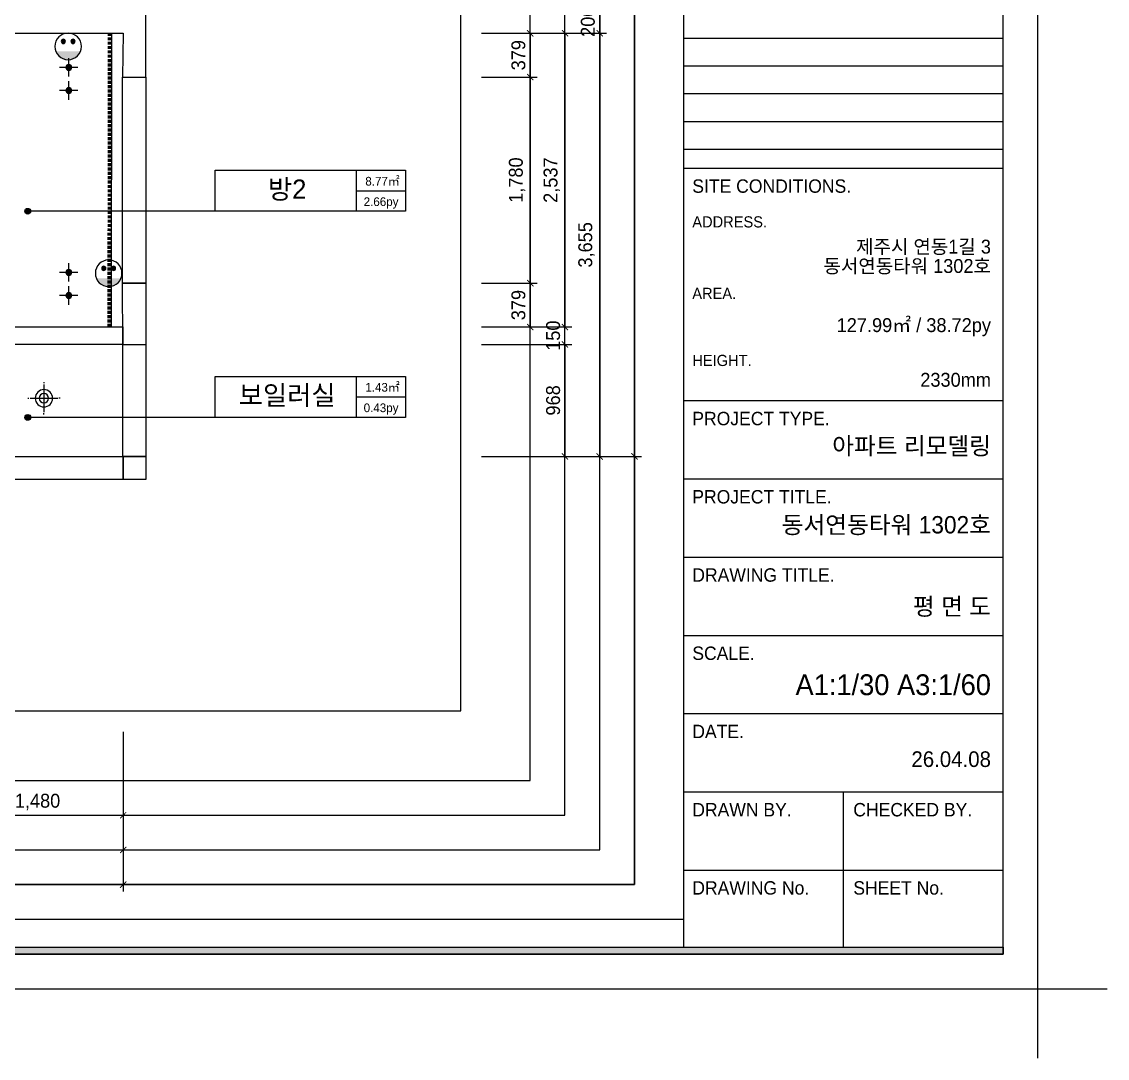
# Model space of a CAD drawing. Header units: millimetres. Extents: x 744 to 27144, y 914 to 19934.
# Drawn here: x 17764 to 27144, y 914 to 9868 of the extents above; entities that cross this region are included whole.
import ezdxf
from ezdxf.enums import TextEntityAlignment as Align

# ---------------------------------------------------------------- set-up
doc = ezdxf.new("R2010")
doc.units = ezdxf.units.MM
doc.header["$LTSCALE"] = 10
doc.linetypes.add('HIDDEN', pattern=[0.375, 0.25, -0.125])
for name, color, linetype in [('0-ELC TEXT', 7, 'Continuous'), ('03-TEXT', 3, 'Continuous'), ('CEIL-DOOR', 6, 'Continuous'), ('FORM(YOURNAME)-1', 1, 'Continuous'), ('FORM(YOURNAME)-11', 1, 'Continuous'), ('HAT', 5, 'Continuous'), ('RC-LIGHT', 7, 'Continuous'), ('U-LANP', 6, 'Continuous'), ('가구', 6, 'Continuous'), ('설비', 140, 'Continuous'), ('외부벽체선', 2, 'Continuous'), ('창호', 4, 'Continuous'), ('치수선', 5, 'Continuous')]:
    doc.layers.add(name, color=color, linetype=linetype)
doc.styles.add('YOURNAME', font='Dotum.ttf')
doc.styles.add('차영규', font='조선일보명조.ttf')
doc.dimstyles.new('YOURNAME-60', dxfattribs={"dimscale": 60, "dimtxt": 2, "dimasz": 0.9, "dimexe": 1, "dimexo": 3, "dimgap": 0.7, "dimtad": 1, "dimdec": 0, "dimzin": 0, "dimdsep": 46, "dimlunit": 6, "dimtxsty": 'YOURNAME', "dimblk": 'ARCHTICK', "dimcen": 0, "dimclrd": 1, "dimclre": 1, "dimclrt": 7, "dimadec": 0, "dimazin": 0, "dimtfac": 1, "dimtdec": 0, "dimtix": 1, "dimtmove": 2, "dimatfit": 3, "dimldrblk": 'ARCHTICK', "dimfxl": 1, "dimtolj": 1, "dimtzin": 0, "dimarcsym": 0})

# ---------------------------------------------------------------- blocks, each defined once
blk = doc.blocks.new('FORM-ELEVATION')
at = {"layer": 'FORM(YOURNAME)-11'}
h = blk.add_hatch(color=256, dxfattribs=at)
h.dxf.hatch_style = 1
h.paths.add_polyline_path([(-10309, 35708), (71691, 35708), (71691, 35508), (-10309, 35508)])
h.paths.add_polyline_path([(-10309, -21492), (71691, -21492), (71691, -21692), (-10309, -21692)])
at = {"layer": 'Defpoints', "color": 158}
for p, q in [((62481, 35508), (62481, -21492)), ((62481, 4686), (71691, 4686)), ((62481, 3886), (71691, 3886)), ((62481, 3086), (71691, 3086)), ((62481, 2286), (71691, 2286)), ((62481, 1486), (71691, 1486)), ((62481, -20692), (-10309, -20692))]:
    blk.add_line(p, q, dxfattribs=at)
for points in [[(-10309, -21692), (71691, -21692), (71691, 35708), (-10309, 35708)], [(-8309, 33708), (61071, 33708), (61071, -19692), (-8309, -19692)]]:
    blk.add_lwpolyline(points, close=True, dxfattribs=at)
at = {"layer": 'Defpoints', "color": 1}
blk.add_lwpolyline([(72691, -24692), (72691, -22692), (74691, -22692)], dxfattribs=at)
at = {"layer": 'FORM(YOURNAME)-11', "color": 14}
for p, q in [((62481, 937), (71691, 937)), ((62481, -5756), (71691, -5756)), ((62481, -8009), (71691, -8009)), ((62481, -10261), (71691, -10261)), ((62481, -12514), (71691, -12514)), ((62481, -14766), (71691, -14766)), ((62481, -17019), (71691, -17019)), ((67086, -17019), (67086, -21492)), ((62481, -19271), (71691, -19271))]:
    blk.add_line(p, q, dxfattribs=at)
at = {"layer": 'FORM(YOURNAME)-11', "color": 250}
blk.add_lwpolyline([(-11309, -22692), (72691, -22692), (72691, 36708), (-11309, 36708)], close=True, dxfattribs=at)
at = {"layer": 'FORM(YOURNAME)-11'}
blk.add_lwpolyline([(-10309, -21492), (71691, -21492), (71691, -21692), (-10309, -21692)], close=True, dxfattribs=at)
at = {"layer": 'FORM(YOURNAME)-11', "color": 14, "style": 'YOURNAME'}
for s, height, p in [('SITE CONDITIONS.', 386.14, (62739, 422)), ('PROJECT TYPE.', 386.14, (62739, -6271)), ('PROJECT TITLE.', 386.14, (62739, -8524)), ('DRAWING TITLE.', 386.14, (62739, -10776)), ('SCALE.', 386.1, (62739, -13029)), ('DATE.', 386.1, (62739, -15281)), ('DRAWN BY.', 386.1, (62739, -17534)), ('CHECKED BY.', 386.14, (67376, -17534)), ('DRAWING No.', 386.14, (62739, -19786)), ('SHEET No.', 386.1, (67376, -19786))]:
    blk.add_text(s, height=height, dxfattribs=at).set_placement(p, align=Align.MIDDLE_LEFT)
at = {"layer": 'FORM(YOURNAME)-11', "color": 251, "style": 'YOURNAME'}
for s, p in [('ADDRESS.', (62739, -608)), ('AREA.', (62739, -2667)), ('HEIGHT.', (62739, -4598))]:
    blk.add_text(s, height=321.8, dxfattribs=at).set_placement(p, align=Align.MIDDLE_LEFT)
at = {"layer": 'FORM(YOURNAME)-11', "color": 3, "style": 'YOURNAME'}
for tag, height, p in [('1', 451, (71041, -1219)), ('2', 451, (71041, -1863)), ('3', 451, (71041, -3150)), ('4', 451, (71041, -5081)), ('5', 515, (71041, -7398)), ('6', 515, (71041, -9650)), ('7', 515, (71041, -11903)), ('8', 515, (71041, -14155)), ('9', 515, (71041, -16408)), ('10', 515, (66791, -18596)), ('11', 515, (71041, -18660)), ('12', 515, (66791, -20848)), ('13', 515, (71041, -20848))]:
    blk.add_attdef(tag, text='', height=height, dxfattribs=at).set_placement(p, align=Align.MIDDLE_RIGHT)
blk = doc.blocks.new('BUDDDD')
at = {"layer": '외부벽체선'}
for p, q in [((18635.8, 7609.6), (18835.8, 7609.6)), ((18637.2, 7081.1), (18635.8, 7609.6)), ((18835.8, 7609.6), (18835.8, 7081.1)), ((18637.2, 7081.1), (18835.8, 7081.1)), ((18640.4, 5913.1), (18639.8, 6113.1)), ((18639.8, 6113.1), (18835.8, 6113.1)), ((18835.8, 6113.1), (18835.8, 5913.1)), ((18835.8, 5913.1), (18640.4, 5913.1))]:
    blk.add_line(p, q, dxfattribs=at)
blk.add_lwpolyline([(16890.4, 13555.1), (16890.4, 13325.1), (18540.4, 13325.1), (18536.4, 9968.1), (15521.4, 9968.1), (15521.4, 9768.1), (18640.4, 9768.1), (18635.8, 9389.6), (18835.8, 9389.6), (18835.8, 13488.1)], dxfattribs=at)
at = {"layer": '창호'}
for points in [[(18635.8, 9389.6), (18835.8, 9389.6), (18835.8, 7609.6), (18635.8, 7609.6)], [(17270.4, 7231.1), (18636.8, 7231.1), (18637.2, 7081.1), (17270.4, 7081.1)], [(18637.2, 7081.1), (18835.8, 7081.1), (18835.8, 6113.1), (18637.2, 6113.1)], [(17160.4, 6113.1), (18640.4, 6113.1), (18640.4, 5913.1), (17160.4, 5913.1)]]:
    blk.add_lwpolyline(points, close=True, dxfattribs=at)
blk = doc.blocks.new('_ArchTick')
at = {"color": 0, "linetype": 'ByBlock', "const_width": 0.15}
blk.add_lwpolyline([(-0.5, -0.5), (0.5, 0.5)], dxfattribs=at)
blk = doc.blocks.new('*D18')
at = {"layer": 'Defpoints', "color": 0, "transparency": 16777216}
for p in [(21558.1, 9768.1), (21558.1, 6113.1), (22758.1, 6113.1)]:
    blk.add_point(p, dxfattribs=at)
at = {"layer": '치수선', "color": 1, "lineweight": -2, "transparency": 16777216}
for p, q in [((21738.1, 9768.1), (22818.1, 9768.1)), ((22758.1, 9768.1), (22758.1, 6113.1)), ((21738.1, 6113.1), (22818.1, 6113.1))]:
    blk.add_line(p, q, dxfattribs=at)
at = {"layer": '치수선', "color": 1, "lineweight": -2, "transparency": 16777216, "xscale": 54, "yscale": 54, "zscale": 54}
for p, rotation in [((22758.1, 9768.1), 90), ((22758.1, 6113.1), 270)]:
    blk.add_blockref('_ArchTick', p, dxfattribs=dict(at, rotation=rotation))
at = {"layer": '치수선', "color": 7, "transparency": 16777216, "insert": (22644.4, 7940.6), "char_height": 120, "attachment_point": 5, "rotation": 90, "style": 'YOURNAME'}
blk.add_mtext('\\A1;3,655', dxfattribs=at)
blk = doc.blocks.new('*D19')
at = {"layer": 'Defpoints', "color": 0, "transparency": 16777216}
for p in [(21558.1, 9768.1), (21558.1, 7231.1), (22458.1, 7231.1)]:
    blk.add_point(p, dxfattribs=at)
at = {"layer": '치수선', "color": 1, "lineweight": -2, "transparency": 16777216}
for p, q in [((21738.1, 9768.1), (22518.1, 9768.1)), ((22458.1, 9768.1), (22458.1, 7231.1)), ((21738.1, 7231.1), (22518.1, 7231.1))]:
    blk.add_line(p, q, dxfattribs=at)
at = {"layer": '치수선', "color": 1, "lineweight": -2, "transparency": 16777216, "xscale": 54, "yscale": 54, "zscale": 54}
for p, rotation in [((22458.1, 9768.1), 90), ((22458.1, 7231.1), 270)]:
    blk.add_blockref('_ArchTick', p, dxfattribs=dict(at, rotation=rotation))
at = {"layer": '치수선', "color": 7, "transparency": 16777216, "insert": (22344.4, 8499.6), "char_height": 120, "attachment_point": 5, "rotation": 90, "style": 'YOURNAME'}
blk.add_mtext('\\A1;2,537', dxfattribs=at)
blk = doc.blocks.new('*D20')
at = {"layer": 'Defpoints', "color": 0, "transparency": 16777216}
for p in [(21558.1, 7081.1), (21558.1, 6113.1), (22458.1, 6113.1)]:
    blk.add_point(p, dxfattribs=at)
at = {"layer": '치수선', "color": 1, "lineweight": -2, "transparency": 16777216}
for p, q in [((21738.1, 7081.1), (22518.1, 7081.1)), ((22458.1, 7081.1), (22458.1, 6113.1)), ((21738.1, 6113.1), (22518.1, 6113.1))]:
    blk.add_line(p, q, dxfattribs=at)
at = {"layer": '치수선', "color": 1, "lineweight": -2, "transparency": 16777216, "xscale": 54, "yscale": 54, "zscale": 54}
for p, rotation in [((22458.1, 7081.1), 90), ((22458.1, 6113.1), 270)]:
    blk.add_blockref('_ArchTick', p, dxfattribs=dict(at, rotation=rotation))
at = {"layer": '치수선', "color": 7, "transparency": 16777216, "insert": (22356, 6597.1), "char_height": 120, "attachment_point": 5, "rotation": 90, "style": 'YOURNAME'}
blk.add_mtext('\\A1;968', dxfattribs=at)
blk = doc.blocks.new('*D21')
at = {"layer": 'Defpoints', "color": 0, "transparency": 16777216}
for p in [(21558.1, 14735.1), (23058.1, 14735.1), (21558.1, 6113.1)]:
    blk.add_point(p, dxfattribs=at)
at = {"layer": '치수선', "color": 1, "lineweight": -2, "transparency": 16777216}
for p, q in [((21738.1, 14735.1), (23118.1, 14735.1)), ((23058.1, 6113.1), (23058.1, 14735.1)), ((21738.1, 6113.1), (23118.1, 6113.1))]:
    blk.add_line(p, q, dxfattribs=at)
at = {"layer": '치수선', "color": 1, "lineweight": -2, "transparency": 16777216, "xscale": 54, "yscale": 54, "zscale": 54}
for p, rotation in [((23058.1, 14735.1), 90), ((23058.1, 6113.1), 270)]:
    blk.add_blockref('_ArchTick', p, dxfattribs=dict(at, rotation=rotation))
at = {"layer": '치수선', "color": 7, "transparency": 16777216, "insert": (22944.4, 10424.1), "char_height": 120, "attachment_point": 5, "rotation": 90, "style": 'YOURNAME'}
blk.add_mtext('\\A1;8,622', dxfattribs=at)
blk = doc.blocks.new('*D23')
at = {"layer": 'Defpoints', "color": 0, "transparency": 16777216}
for p in [(21558.1, 9968.1), (21558.1, 9768.1), (22758.1, 9768.1)]:
    blk.add_point(p, dxfattribs=at)
at = {"layer": '치수선', "color": 1, "lineweight": -2, "transparency": 16777216}
for p, q in [((21738.1, 9968.1), (22818.1, 9968.1)), ((22758.1, 9968.1), (22758.1, 10022.1)), ((22758.1, 9968.1), (22758.1, 9768.1)), ((21738.1, 9768.1), (22818.1, 9768.1)), ((22758.1, 9768.1), (22758.1, 9714.1))]:
    blk.add_line(p, q, dxfattribs=at)
at = {"layer": '치수선', "color": 1, "lineweight": -2, "transparency": 16777216, "xscale": 54, "yscale": 54, "zscale": 54}
for p, rotation in [((22758.1, 9968.1), 270), ((22758.1, 9768.1), 90)]:
    blk.add_blockref('_ArchTick', p, dxfattribs=dict(at, rotation=rotation))
at = {"layer": '치수선', "color": 7, "transparency": 16777216, "insert": (22656, 9868.1), "char_height": 120, "attachment_point": 5, "rotation": 90, "style": 'YOURNAME'}
blk.add_mtext('\\A1;200', dxfattribs=at)
blk = doc.blocks.new('*D24')
at = {"layer": 'Defpoints', "color": 0, "transparency": 16777216}
for p in [(21558.1, 7231.1), (22458.1, 7231.1), (21558.1, 7081.1)]:
    blk.add_point(p, dxfattribs=at)
at = {"layer": '치수선', "color": 1, "lineweight": -2, "transparency": 16777216}
for p, q in [((21738.1, 7231.1), (22518.1, 7231.1)), ((22458.1, 7231.1), (22458.1, 7285.1)), ((22458.1, 7081.1), (22458.1, 7231.1)), ((21738.1, 7081.1), (22518.1, 7081.1)), ((22458.1, 7081.1), (22458.1, 7027.1))]:
    blk.add_line(p, q, dxfattribs=at)
at = {"layer": '치수선', "color": 1, "lineweight": -2, "transparency": 16777216, "xscale": 54, "yscale": 54, "zscale": 54}
for p, rotation in [((22458.1, 7231.1), 270), ((22458.1, 7081.1), 90)]:
    blk.add_blockref('_ArchTick', p, dxfattribs=dict(at, rotation=rotation))
at = {"layer": '치수선', "color": 7, "transparency": 16777216, "insert": (22356, 7156.1), "char_height": 120, "attachment_point": 5, "rotation": 90, "style": 'YOURNAME'}
blk.add_mtext('\\A1;150', dxfattribs=at)
blk = doc.blocks.new('*D28')
at = {"layer": 'Defpoints', "color": 0, "transparency": 16777216}
for p in [(6727.4, 3914.1), (18640.4, 3914.1), (18640.4, 2414.1)]:
    blk.add_point(p, dxfattribs=at)
at = {"layer": '치수선', "color": 1, "lineweight": -2, "transparency": 16777216}
for p, q in [((6727.4, 3734.1), (6727.4, 2354.1)), ((18640.4, 3734.1), (18640.4, 2354.1)), ((6727.4, 2414.1), (18640.4, 2414.1))]:
    blk.add_line(p, q, dxfattribs=at)
at = {"layer": '치수선', "color": 1, "lineweight": -2, "transparency": 16777216, "xscale": 54, "yscale": 54, "zscale": 54, "rotation": 180}
blk.add_blockref('_ArchTick', (6727.4, 2414.1), dxfattribs=at)
at = {"layer": '치수선', "color": 1, "lineweight": -2, "transparency": 16777216, "xscale": 54, "yscale": 54, "zscale": 54}
blk.add_blockref('_ArchTick', (18640.4, 2414.1), dxfattribs=at)
at = {"layer": '치수선', "color": 7, "transparency": 16777216, "insert": (12683.9, 2527.7), "char_height": 120, "attachment_point": 5, "style": 'YOURNAME'}
blk.add_mtext('\\A1;11,913', dxfattribs=at)
blk = doc.blocks.new('*D29')
at = {"layer": 'Defpoints', "color": 0, "transparency": 16777216}
for p in [(15721.4, 3914.1), (18640.4, 3914.1), (18640.4, 2714.1)]:
    blk.add_point(p, dxfattribs=at)
at = {"layer": '치수선', "color": 1, "lineweight": -2, "transparency": 16777216}
for p, q in [((15721.4, 3734.1), (15721.4, 2654.1)), ((18640.4, 3734.1), (18640.4, 2654.1)), ((15721.4, 2714.1), (18640.4, 2714.1))]:
    blk.add_line(p, q, dxfattribs=at)
at = {"layer": '치수선', "color": 1, "lineweight": -2, "transparency": 16777216, "xscale": 54, "yscale": 54, "zscale": 54, "rotation": 180}
blk.add_blockref('_ArchTick', (15721.4, 2714.1), dxfattribs=at)
at = {"layer": '치수선', "color": 1, "lineweight": -2, "transparency": 16777216, "xscale": 54, "yscale": 54, "zscale": 54}
blk.add_blockref('_ArchTick', (18640.4, 2714.1), dxfattribs=at)
at = {"layer": '치수선', "color": 7, "transparency": 16777216, "insert": (17180.9, 2827.7), "char_height": 120, "attachment_point": 5, "style": 'YOURNAME'}
blk.add_mtext('\\A1;2,919', dxfattribs=at)
blk = doc.blocks.new('*D30')
at = {"layer": 'Defpoints', "color": 0, "transparency": 16777216}
for p in [(17160.4, 3914.1), (18640.4, 3914.1), (18640.4, 3014.1)]:
    blk.add_point(p, dxfattribs=at)
at = {"layer": '치수선', "color": 1, "lineweight": -2, "transparency": 16777216}
for p, q in [((17160.4, 3734.1), (17160.4, 2954.1)), ((18640.4, 3734.1), (18640.4, 2954.1)), ((17160.4, 3014.1), (18640.4, 3014.1))]:
    blk.add_line(p, q, dxfattribs=at)
at = {"layer": '치수선', "color": 1, "lineweight": -2, "transparency": 16777216, "xscale": 54, "yscale": 54, "zscale": 54, "rotation": 180}
blk.add_blockref('_ArchTick', (17160.4, 3014.1), dxfattribs=at)
at = {"layer": '치수선', "color": 1, "lineweight": -2, "transparency": 16777216, "xscale": 54, "yscale": 54, "zscale": 54}
blk.add_blockref('_ArchTick', (18640.4, 3014.1), dxfattribs=at)
at = {"layer": '치수선', "color": 7, "transparency": 16777216, "insert": (17900.4, 3127.7), "char_height": 120, "attachment_point": 5, "style": 'YOURNAME'}
blk.add_mtext('\\A1;1,480', dxfattribs=at)
blk = doc.blocks.new('*D66')
at = {"layer": 'Defpoints', "color": 0, "transparency": 16777216}
for p in [(21558.1, 9389.6), (21558.1, 7609.6), (22158.1, 7609.6)]:
    blk.add_point(p, dxfattribs=at)
at = {"layer": '치수선', "color": 1, "lineweight": -2, "transparency": 16777216}
for p, q in [((21738.1, 9389.6), (22218.1, 9389.6)), ((22158.1, 9389.6), (22158.1, 7609.6)), ((21738.1, 7609.6), (22218.1, 7609.6))]:
    blk.add_line(p, q, dxfattribs=at)
at = {"layer": '치수선', "color": 1, "lineweight": -2, "transparency": 16777216, "xscale": 54, "yscale": 54, "zscale": 54}
for p, rotation in [((22158.1, 9389.6), 90), ((22158.1, 7609.6), 270)]:
    blk.add_blockref('_ArchTick', p, dxfattribs=dict(at, rotation=rotation))
at = {"layer": '치수선', "color": 7, "transparency": 16777216, "insert": (22044.4, 8499.6), "char_height": 120, "attachment_point": 5, "rotation": 90, "style": 'YOURNAME'}
blk.add_mtext('\\A1;1,780', dxfattribs=at)
blk = doc.blocks.new('*D67')
at = {"layer": 'Defpoints', "color": 0, "transparency": 16777216}
for p in [(21558.1, 9768.1), (21558.1, 9389.6), (22158.1, 9389.6)]:
    blk.add_point(p, dxfattribs=at)
at = {"layer": '치수선', "color": 1, "lineweight": -2, "transparency": 16777216}
for p, q in [((21738.1, 9768.1), (22218.1, 9768.1)), ((22158.1, 9768.1), (22158.1, 9389.6)), ((21738.1, 9389.6), (22218.1, 9389.6))]:
    blk.add_line(p, q, dxfattribs=at)
at = {"layer": '치수선', "color": 1, "lineweight": -2, "transparency": 16777216, "xscale": 54, "yscale": 54, "zscale": 54}
for p, rotation in [((22158.1, 9768.1), 90), ((22158.1, 9389.6), 270)]:
    blk.add_blockref('_ArchTick', p, dxfattribs=dict(at, rotation=rotation))
at = {"layer": '치수선', "color": 7, "transparency": 16777216, "insert": (22056, 9578.8), "char_height": 120, "attachment_point": 5, "rotation": 90, "style": 'YOURNAME'}
blk.add_mtext('\\A1;379', dxfattribs=at)
blk = doc.blocks.new('*D68')
at = {"layer": 'Defpoints', "color": 0, "transparency": 16777216}
for p in [(21558.1, 7609.6), (21558.1, 7231.1), (22158.1, 7231.1)]:
    blk.add_point(p, dxfattribs=at)
at = {"layer": '치수선', "color": 1, "lineweight": -2, "transparency": 16777216}
for p, q in [((21738.1, 7609.6), (22218.1, 7609.6)), ((22158.1, 7609.6), (22158.1, 7231.1)), ((21738.1, 7231.1), (22218.1, 7231.1))]:
    blk.add_line(p, q, dxfattribs=at)
at = {"layer": '치수선', "color": 1, "lineweight": -2, "transparency": 16777216, "xscale": 54, "yscale": 54, "zscale": 54}
for p, rotation in [((22158.1, 7609.6), 90), ((22158.1, 7231.1), 270)]:
    blk.add_blockref('_ArchTick', p, dxfattribs=dict(at, rotation=rotation))
at = {"layer": '치수선', "color": 7, "transparency": 16777216, "insert": (22056, 7420.3), "char_height": 120, "attachment_point": 5, "rotation": 90, "style": 'YOURNAME'}
blk.add_mtext('\\A1;379', dxfattribs=at)
blk = doc.blocks.new('ㅁㄴㅇㄹㅇㄴㄹ')
at = {"layer": '설비'}
h = blk.add_hatch(color=10, dxfattribs=at)
edge = h.paths.add_edge_path()
edge.add_line((22409.7, 5625.9), (22196.4, 5625.9))
edge.add_ellipse((22303, 5582.9), major_axis=(81.3, -81.3), ratio=1, start_angle=66.95778, end_angle=203.04222, ccw=False)
h = blk.add_hatch(color=10, dxfattribs=at)
edge = h.paths.add_edge_path()
edge.add_arc((22261, 5539.9), 18.3, 0, 360)
h = blk.add_hatch(color=10, dxfattribs=at)
edge = h.paths.add_edge_path()
edge.add_arc((22345, 5539.9), 18.3, 0, 360)
at = {"layer": '설비', "color": 10}
for centre, radius in [((22303, 5582.9), 115), ((22261, 5539.9), 18.3), ((22345, 5539.9), 18.3)]:
    blk.add_circle(centre, radius, dxfattribs=at)
blk = doc.blocks.new('1')
at = {"linetype": 'Continuous'}
h = blk.add_hatch(color=4, dxfattribs=at)
h.dxf.hatch_style = 1
edge = h.paths.add_edge_path()
edge.add_arc((11539653, -14273504), 37.5, 0, 360)
at = {"color": 1, "linetype": 'Continuous'}
for p, q in [((11539653, -14273637), (11539653, -14273370)), ((11539520, -14273504), (11539787, -14273504))]:
    blk.add_line(p, q, dxfattribs=at)
at = {"color": 4, "linetype": 'Continuous'}
for radius in [41.5, 37.5]:
    blk.add_circle((11539653, -14273504), radius, dxfattribs=at)
blk = doc.blocks.new('매입등')
at = {"layer": 'HAT', "color": 1}
for p, q in [((0, 140), (0, 130)), ((0, 120), (0, -120)), ((-140, 0), (-130, 0)), ((120, 0), (-120, 0)), ((140, 0), (130, 0)), ((-140, 0), (-130, 0)), ((0, -140), (0, -130))]:
    blk.add_line(p, q, dxfattribs=at)
blk.add_circle((0, 0), 40, dxfattribs=at)
at = {"layer": 'U-LANP'}
blk.add_circle((0, 0), 75, dxfattribs=at)
blk = doc.blocks.new('A$C59950440')
at = {"layer": 'CEIL-DOOR'}
blk.add_blockref('매입등', (140, 140), dxfattribs=at)

msp = doc.modelspace()

# ---------------------------------------------------------------- hatches: boundary and pattern name
at = {"layer": '0-ELC TEXT'}
h = msp.add_hatch(color=256, dxfattribs=at)
h.dxf.hatch_style = 1
edge = h.paths.add_edge_path()
edge.add_arc((17815.6, 8230.9), 25, 270, 630)
h = msp.add_hatch(color=256, dxfattribs=at)
h.dxf.hatch_style = 1
edge = h.paths.add_edge_path()
edge.add_arc((17815.6, 8230.9), 25, 270, 630)
h = msp.add_hatch(color=256, dxfattribs=at)
h.dxf.hatch_style = 1
edge = h.paths.add_edge_path()
edge.add_arc((17815.6, 6450.5), 25, 270, 630)
h = msp.add_hatch(color=256, dxfattribs=at)
h.dxf.hatch_style = 1
edge = h.paths.add_edge_path()
edge.add_arc((17815.6, 6450.5), 25, 270, 630)

# ---------------------------------------------------------------- linework, layer by layer
msp.add_line((18540.4, 9768.1), (18536.8, 7231.1))
for p, q in [((20655.7, 8230.9), (20655.7, 8584.6)), ((20655.7, 8407.7), (21080.4, 8407.7)), ((19435.8, 8230.9), (17815.6, 8230.9)), ((20655.7, 6450.5), (20655.7, 6804.3)), ((20655.7, 6627.4), (21080.4, 6627.4)), ((19435.8, 6450.5), (17815.6, 6450.5))]:
    msp.add_line(p, q, dxfattribs=at)
for points in [[(19435.8, 8584.6), (21080.4, 8584.6), (21080.4, 8230.9), (19435.8, 8230.9)], [(19435.8, 6804.3), (21080.4, 6804.3), (21080.4, 6450.5), (19435.8, 6450.5)]]:
    msp.add_lwpolyline(points, close=True, dxfattribs=at)
for centre in [(17815.6, 8230.9), (17815.6, 8230.9), (17815.6, 6450.5), (17815.6, 6450.5)]:
    msp.add_circle(centre, 25, dxfattribs=at)
at = {"layer": 'Defpoints'}
for points in [[(23058.1, 18434.1), (2244.1, 18434.1), (2244.1, 2414.1), (23058.1, 2414.1)], [(22758.1, 18134.1), (2544.1, 18134.1), (2544.1, 2714.1), (22758.1, 2714.1)], [(22458.1, 17834.1), (2844.1, 17834.1), (2844.1, 3014.1), (22458.1, 3014.1)], [(22158.1, 17534.1), (3144.1, 17534.1), (3144.1, 3314.1), (22158.1, 3314.1)], [(21558.1, 16934.1), (3744.1, 16934.1), (3744.1, 3914.1), (21558.1, 3914.1)]]:
    msp.add_lwpolyline(points, close=True, dxfattribs=at)
at = {"layer": '가구', "color": 1, "linetype": 'HIDDEN', "lineweight": 120, "ltscale": 10}
msp.add_line((18523.3, 9770.1), (18519.7, 7233.1), dxfattribs=at)

# ---------------------------------------------------------------- block references
at = {"xscale": -1, "rotation": 180}
for p in [(-4138, 15237.9), (-3788, 13277.9)]:
    msp.add_blockref('ㅁㄴㅇㄹㅇㄴㄹ', p, dxfattribs=at)
at = {"layer": 'FORM(YOURNAME)-1'}
ref = msp.add_blockref('FORM-ELEVATION', (4736.6, 8321.6), dxfattribs=dict(at, xscale=0.3, yscale=0.3, zscale=0.3))
ref.add_attrib('9', '26.04.08', dxfattribs={"layer": 'FORM(YOURNAME)-11', "color": 3, "height": 135, "style": 'YOURNAME'}).set_placement((26138.9, 3497.9), align=Align.MIDDLE_RIGHT)
ref.add_attrib('8', 'A1:1/30 A3:1/60', dxfattribs={"layer": 'FORM(YOURNAME)-11', "color": 3, "height": 180, "style": 'YOURNAME'}).set_placement((26138.9, 4140.8), align=Align.MIDDLE_RIGHT)
ref.add_attrib('7', '평 면 도', dxfattribs={"layer": 'FORM(YOURNAME)-11', "color": 3, "height": 150, "style": 'YOURNAME'}).set_placement((26138.9, 4817.4), align=Align.MIDDLE_RIGHT)
ref.add_attrib('6', '동서연동타워 1302호', dxfattribs={"layer": 'FORM(YOURNAME)-11', "color": 3, "height": 150, "style": 'YOURNAME'}).set_placement((26138.9, 5522.8), align=Align.MIDDLE_RIGHT)
ref.add_attrib('5', '아파트 리모델링', dxfattribs={"layer": 'FORM(YOURNAME)-11', "color": 3, "height": 150, "style": 'YOURNAME'}).set_placement((26138.9, 6203.6), align=Align.MIDDLE_RIGHT)
ref.add_attrib('1', '제주시 연동1길 3', dxfattribs={"layer": 'FORM(YOURNAME)-11', "color": 3, "height": 120, "style": 'YOURNAME'}).set_placement((26138.9, 7925.1), align=Align.MIDDLE_RIGHT)
ref.add_attrib('2', '동서연동타워 1302호', dxfattribs={"layer": 'FORM(YOURNAME)-11', "color": 3, "height": 120, "style": 'YOURNAME'}).set_placement((26138.9, 7757.9), align=Align.MIDDLE_RIGHT)
ref.add_attrib('3', '127.99㎡ / 38.72py', dxfattribs={"layer": 'FORM(YOURNAME)-11', "color": 3, "height": 120, "style": 'YOURNAME'}).set_placement((26138.9, 7247.3), align=Align.MIDDLE_RIGHT)
ref.add_attrib('4', '2330mm', dxfattribs={"layer": 'FORM(YOURNAME)-11', "color": 3, "height": 120, "style": 'YOURNAME'}).set_placement((26138.9, 6774.9), align=Align.MIDDLE_RIGHT)
at = {"layer": 'RC-LIGHT', "xscale": -0.6024096385271789, "yscale": 0.6024096385271789, "zscale": 0.6024096385271789}
for p in [(6969768.1, 8607970.2), (6969768.1, 8607770.2), (6969768.1, 8606199.5), (6969768.1, 8605999.5)]:
    msp.add_blockref('1', p, dxfattribs=at)
at = {"layer": 'RC-LIGHT', "xscale": -1}
msp.add_blockref('A$C59950440', (18095.6, 6475.5), dxfattribs=at)
at = {"layer": '창호'}
msp.add_blockref('BUDDDD', (0, 0), dxfattribs=at)

# ---------------------------------------------------------------- texts
at = {"layer": '03-TEXT', "style": '차영규'}
for s, height, p in [('8.77㎡', 75, (20881.4, 8452.8)), ('방2', 166.67, (20057.6, 8338.3)), ('2.66py', 75, (20869, 8275.9)), ('1.43㎡', 75, (20881.4, 6672.5)), ('보일러실', 166.67, (20057.6, 6558)), ('0.43py', 75, (20869, 6495.6))]:
    msp.add_text(s, height=height, dxfattribs=at).set_placement(p, align=Align.CENTER)

# ---------------------------------------------------------------- dimensions: what is measured, and where the dimension line sits
at = {"layer": '치수선'}
for base, p1, p2, picture, middle in [((23058.1, 14735.1), (21558.1, 6113.1), (21558.1, 14735.1), '*D21', (22944.4, 10424.1)), ((22758.1, 9768.1), (21558.1, 9968.1), (21558.1, 9768.1), '*D23', (22656, 9868.1)), ((22758.1, 6113.1), (21558.1, 9768.1), (21558.1, 6113.1), '*D18', (22644.4, 7940.6)), ((22458.1, 7231.1), (21558.1, 9768.1), (21558.1, 7231.1), '*D19', (22344.4, 8499.6)), ((22158.0779577, 9389.586215), (21558.0779577, 9768.086215), (21558.0779577, 9389.586215), '*D67', (22055.9965465, 9578.836215)), ((22158.1, 7609.6), (21558.1, 9389.6), (21558.1, 7609.6), '*D66', (22044.4, 8499.6)), ((22158.0779577, 7231.086215), (21558.0779577, 7609.586215), (21558.0779577, 7231.086215), '*D68', (22055.9965465, 7420.336215)), ((22458.1, 7231.1), (21558.1, 7081.1), (21558.1, 7231.1), '*D24', (22356, 7156.1)), ((22458.1, 6113.1), (21558.1, 7081.1), (21558.1, 6113.1), '*D20', (22356, 6597.1))]:
    dim = msp.add_linear_dim(base=base, p1=p1, p2=p2, angle=90, dimstyle='YOURNAME-60', dxfattribs=at)
    dim.commit()
    dim.dimension.update_dxf_attribs({"geometry": picture, "text_midpoint": middle})
for base, p1, picture, middle in [((18640.4, 2414.1), (6727.4, 3914.1), '*D28', (12683.9, 2527.7)), ((18640.4, 2714.1), (15721.4, 3914.1), '*D29', (17180.9, 2827.7)), ((18640.4, 3014.1), (17160.4, 3914.1), '*D30', (17900.4, 3127.7))]:
    dim = msp.add_linear_dim(base=base, p1=p1, p2=(18640.4, 3914.1), dimstyle='YOURNAME-60', dxfattribs=at)
    dim.commit()
    dim.dimension.update_dxf_attribs({"geometry": picture, "text_midpoint": middle})

doc.saveas('drawing.dxf')
